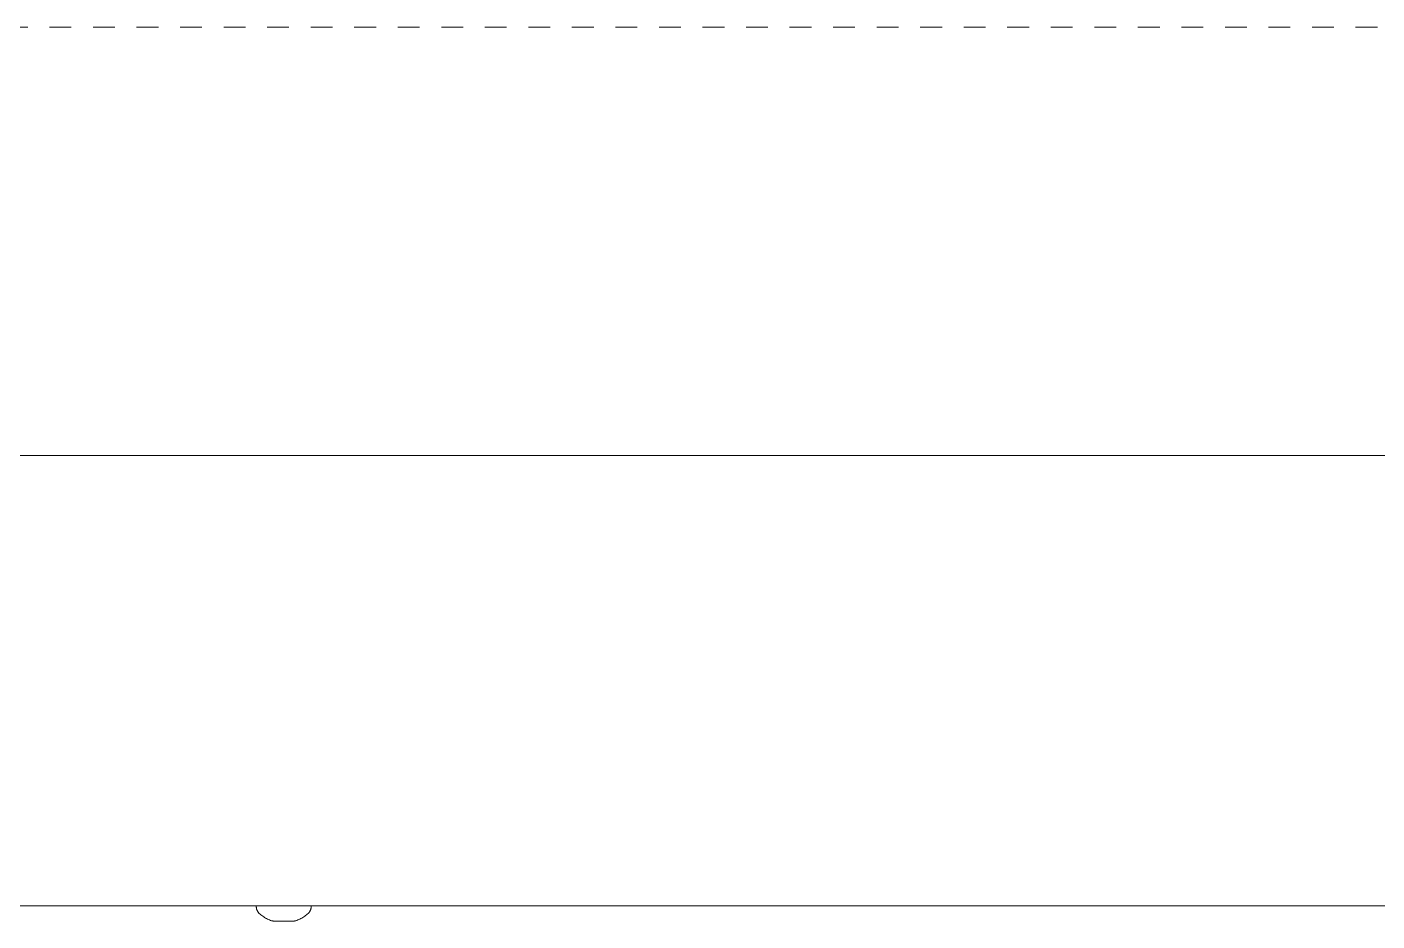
# Model space of a CAD drawing. Header units: inches. Extents: x 1.4 to 100.8, y 1 to 65.9.
# Drawn here: x 13.82 to 20.02, y 20.63 to 24.74 of the extents above; entities that cross this region are included whole.
import ezdxf

# ---------------------------------------------------------------- set-up
doc = ezdxf.new("R2010")
doc.units = ezdxf.units.IN
doc.linetypes.add('HIDDEN', pattern=[1.905, 1.27, -0.635])
doc.layers.add('ZANO_R', color=7, linetype='Continuous', lineweight=0)
doc.layers.add('ZANO_R_przerywana', color=250, linetype='HIDDEN', lineweight=0)

msp = doc.modelspace()

# ---------------------------------------------------------------- linework, layer by layer
at = {"layer": 'ZANO_R'}
for p, q in [((24.03794, 22.76762), (6.64723, 22.76762)), ((24.03794, 22.76762), (6.64723, 22.76762)), ((9.37525, 20.70001), (21.39541, 20.70001)), ((9.37525, 20.70001), (21.39541, 20.70001)), ((14.86971, 20.69741), (14.86969, 20.69611)), ((14.86971, 20.69741), (14.86969, 20.69611)), ((14.86969, 20.69611), (14.86971, 20.69462)), ((14.86969, 20.69611), (14.86971, 20.69462)), ((14.86977, 20.69871), (14.86971, 20.69741)), ((14.86977, 20.69871), (14.86971, 20.69741)), ((14.86971, 20.69462), (14.86979, 20.69314)), ((14.86971, 20.69462), (14.86979, 20.69314)), ((14.86986, 20.70001), (14.86977, 20.69871)), ((14.86986, 20.70001), (14.86977, 20.69871)), ((14.86979, 20.69314), (14.86992, 20.69166)), ((14.86979, 20.69314), (14.86992, 20.69166)), ((14.86992, 20.69166), (14.87009, 20.69018)), ((14.86992, 20.69166), (14.87009, 20.69018)), ((14.87009, 20.69018), (14.87032, 20.68871)), ((14.87009, 20.69018), (14.87032, 20.68871)), ((14.87032, 20.68871), (14.8706, 20.68725)), ((14.87032, 20.68871), (14.8706, 20.68725)), ((14.8706, 20.68725), (14.87093, 20.6858)), ((14.8706, 20.68725), (14.87093, 20.6858)), ((14.87093, 20.6858), (14.87131, 20.68436)), ((14.87093, 20.6858), (14.87131, 20.68436)), ((14.87131, 20.68436), (14.87174, 20.68294)), ((14.87131, 20.68436), (14.87174, 20.68294)), ((14.87174, 20.68294), (14.87222, 20.68153)), ((14.87174, 20.68294), (14.87222, 20.68153)), ((14.87222, 20.68153), (14.87274, 20.68014)), ((14.87222, 20.68153), (14.87274, 20.68014)), ((14.87274, 20.68014), (14.87331, 20.67877)), ((14.87274, 20.68014), (14.87331, 20.67877)), ((14.87331, 20.67877), (14.87393, 20.67742)), ((14.87331, 20.67877), (14.87393, 20.67742)), ((14.87393, 20.67742), (14.8746, 20.67609)), ((14.87393, 20.67742), (14.8746, 20.67609)), ((14.8746, 20.67609), (14.87531, 20.67478)), ((14.8746, 20.67609), (14.87531, 20.67478)), ((14.87531, 20.67478), (14.87606, 20.6735)), ((14.87531, 20.67478), (14.87606, 20.6735)), ((14.87606, 20.6735), (14.87686, 20.67225)), ((14.87606, 20.6735), (14.87686, 20.67225)), ((14.87686, 20.67225), (14.8777, 20.67102)), ((14.87686, 20.67225), (14.8777, 20.67102)), ((14.8777, 20.67102), (14.87858, 20.66982)), ((14.8777, 20.67102), (14.87858, 20.66982)), ((14.87858, 20.66982), (14.8795, 20.66866)), ((14.87858, 20.66982), (14.8795, 20.66866)), ((14.8795, 20.66866), (14.88047, 20.66753)), ((14.8795, 20.66866), (14.88047, 20.66753)), ((14.88047, 20.66753), (14.88147, 20.66643)), ((14.88047, 20.66753), (14.88147, 20.66643)), ((14.88147, 20.66643), (14.88251, 20.66536)), ((14.88147, 20.66643), (14.88251, 20.66536)), ((14.88251, 20.66536), (14.88358, 20.66433)), ((14.88251, 20.66536), (14.88358, 20.66433)), ((14.88358, 20.66433), (14.88738, 20.66093)), ((14.88358, 20.66433), (14.88738, 20.66093)), ((14.88738, 20.66093), (14.89128, 20.65766)), ((14.88738, 20.66093), (14.89128, 20.65766)), ((14.89128, 20.65766), (14.89529, 20.65451)), ((14.89128, 20.65766), (14.89529, 20.65451)), ((14.89529, 20.65451), (14.89941, 20.65149)), ((14.89529, 20.65451), (14.89941, 20.65149)), ((15.09195, 20.65149), (15.09606, 20.65451)), ((15.09195, 20.65149), (15.09606, 20.65451)), ((15.09606, 20.65451), (15.10007, 20.65766)), ((15.09606, 20.65451), (15.10007, 20.65766)), ((15.10007, 20.65766), (15.10397, 20.66093)), ((15.10007, 20.65766), (15.10397, 20.66093)), ((15.10397, 20.66093), (15.10777, 20.66433)), ((15.10397, 20.66093), (15.10777, 20.66433)), ((15.10777, 20.66433), (15.10885, 20.66536)), ((15.10777, 20.66433), (15.10885, 20.66536)), ((15.10885, 20.66536), (15.10988, 20.66643)), ((15.10885, 20.66536), (15.10988, 20.66643)), ((15.10988, 20.66643), (15.11088, 20.66753)), ((15.10988, 20.66643), (15.11088, 20.66753)), ((15.11088, 20.66753), (15.11185, 20.66866)), ((15.11088, 20.66753), (15.11185, 20.66866)), ((15.11185, 20.66866), (15.11277, 20.66982)), ((15.11185, 20.66866), (15.11277, 20.66982)), ((15.11277, 20.66982), (15.11365, 20.67102)), ((15.11277, 20.66982), (15.11365, 20.67102)), ((15.11365, 20.67102), (15.11449, 20.67225)), ((15.11365, 20.67102), (15.11449, 20.67225)), ((15.11449, 20.67225), (15.11529, 20.6735)), ((15.11449, 20.67225), (15.11529, 20.6735)), ((15.11529, 20.6735), (15.11605, 20.67478)), ((15.11529, 20.6735), (15.11605, 20.67478)), ((15.11605, 20.67478), (15.11676, 20.67609)), ((15.11605, 20.67478), (15.11676, 20.67609)), ((15.11676, 20.67609), (15.11742, 20.67742)), ((15.11676, 20.67609), (15.11742, 20.67742)), ((15.11742, 20.67742), (15.11804, 20.67877)), ((15.11742, 20.67742), (15.11804, 20.67877)), ((15.11804, 20.67877), (15.11861, 20.68014)), ((15.11804, 20.67877), (15.11861, 20.68014)), ((15.11861, 20.68014), (15.11914, 20.68153)), ((15.11861, 20.68014), (15.11914, 20.68153)), ((15.11914, 20.68153), (15.11961, 20.68294)), ((15.11914, 20.68153), (15.11961, 20.68294)), ((15.11961, 20.68294), (15.12004, 20.68436)), ((15.11961, 20.68294), (15.12004, 20.68436)), ((15.12004, 20.68436), (15.12042, 20.6858)), ((15.12004, 20.68436), (15.12042, 20.6858)), ((15.12042, 20.6858), (15.12075, 20.68725)), ((15.12042, 20.6858), (15.12075, 20.68725)), ((15.12075, 20.68725), (15.12103, 20.68871)), ((15.12075, 20.68725), (15.12103, 20.68871)), ((15.12103, 20.68871), (15.12126, 20.69018)), ((15.12103, 20.68871), (15.12126, 20.69018)), ((15.12126, 20.69018), (15.12143, 20.69166)), ((15.12126, 20.69018), (15.12143, 20.69166)), ((15.12143, 20.69166), (15.12156, 20.69314)), ((15.12143, 20.69166), (15.12156, 20.69314)), ((15.12159, 20.69871), (15.12149, 20.70001)), ((15.12159, 20.69871), (15.12149, 20.70001)), ((15.12156, 20.69314), (15.12164, 20.69462)), ((15.12156, 20.69314), (15.12164, 20.69462)), ((15.12164, 20.69741), (15.12159, 20.69871)), ((15.12164, 20.69741), (15.12159, 20.69871)), ((15.12166, 20.69611), (15.12164, 20.69741)), ((15.12166, 20.69611), (15.12164, 20.69741)), ((15.12164, 20.69462), (15.12166, 20.69611)), ((15.12164, 20.69462), (15.12166, 20.69611)), ((14.89941, 20.65149), (14.90361, 20.64861)), ((14.89941, 20.65149), (14.90361, 20.64861)), ((14.90361, 20.64861), (14.90791, 20.64586)), ((14.90361, 20.64861), (14.90791, 20.64586)), ((14.90791, 20.64586), (14.91229, 20.64326)), ((14.90791, 20.64586), (14.91229, 20.64326)), ((14.91229, 20.64326), (14.91676, 20.6408)), ((14.91229, 20.64326), (14.91676, 20.6408)), ((14.91676, 20.6408), (14.9213, 20.63848)), ((14.91676, 20.6408), (14.9213, 20.63848)), ((14.9213, 20.63848), (14.92591, 20.63632)), ((14.9213, 20.63848), (14.92591, 20.63632)), ((14.92591, 20.63632), (14.9306, 20.6343)), ((14.92591, 20.63632), (14.9306, 20.6343)), ((14.9306, 20.6343), (14.93534, 20.63244)), ((14.9306, 20.6343), (14.93534, 20.63244)), ((14.93534, 20.63244), (14.94015, 20.63073)), ((14.93534, 20.63244), (14.94015, 20.63073)), ((14.94015, 20.63073), (14.94076, 20.63053)), ((14.94015, 20.63073), (14.94076, 20.63053)), ((14.94076, 20.63053), (14.94137, 20.63036)), ((14.94076, 20.63053), (14.94137, 20.63036)), ((14.94137, 20.63036), (14.942, 20.6302)), ((14.94137, 20.63036), (14.942, 20.6302)), ((14.942, 20.6302), (14.94262, 20.63007)), ((14.942, 20.6302), (14.94262, 20.63007)), ((14.94262, 20.63007), (14.94325, 20.62995)), ((14.94262, 20.63007), (14.94325, 20.62995)), ((14.94325, 20.62995), (14.94389, 20.62986)), ((14.94325, 20.62995), (14.94389, 20.62986)), ((14.94389, 20.62986), (14.94453, 20.62979)), ((14.94389, 20.62986), (14.94453, 20.62979)), ((14.94453, 20.62979), (14.94517, 20.62973)), ((14.94453, 20.62979), (14.94517, 20.62973)), ((14.94517, 20.62973), (14.94581, 20.6297)), ((14.94517, 20.62973), (14.94581, 20.6297)), ((14.94581, 20.6297), (14.94645, 20.62969)), ((14.94581, 20.6297), (14.94645, 20.62969)), ((15.0449, 20.62969), (14.94645, 20.62969)), ((15.0449, 20.62969), (14.94645, 20.62969)), ((15.0449, 20.62969), (15.04555, 20.6297)), ((15.0449, 20.62969), (15.04555, 20.6297)), ((15.04555, 20.6297), (15.04619, 20.62973)), ((15.04555, 20.6297), (15.04619, 20.62973)), ((15.04619, 20.62973), (15.04683, 20.62979)), ((15.04619, 20.62973), (15.04683, 20.62979)), ((15.04683, 20.62979), (15.04746, 20.62986)), ((15.04683, 20.62979), (15.04746, 20.62986)), ((15.04746, 20.62986), (15.0481, 20.62995)), ((15.04746, 20.62986), (15.0481, 20.62995)), ((15.0481, 20.62995), (15.04873, 20.63007)), ((15.0481, 20.62995), (15.04873, 20.63007)), ((15.04873, 20.63007), (15.04935, 20.6302)), ((15.04873, 20.63007), (15.04935, 20.6302)), ((15.04935, 20.6302), (15.04998, 20.63036)), ((15.04935, 20.6302), (15.04998, 20.63036)), ((15.04998, 20.63036), (15.05059, 20.63053)), ((15.04998, 20.63036), (15.05059, 20.63053)), ((15.05059, 20.63053), (15.0512, 20.63073)), ((15.05059, 20.63053), (15.0512, 20.63073)), ((15.0512, 20.63073), (15.05601, 20.63244)), ((15.0512, 20.63073), (15.05601, 20.63244)), ((15.05601, 20.63244), (15.06075, 20.6343)), ((15.05601, 20.63244), (15.06075, 20.6343)), ((15.06075, 20.6343), (15.06544, 20.63632)), ((15.06075, 20.6343), (15.06544, 20.63632)), ((15.06544, 20.63632), (15.07005, 20.63848)), ((15.06544, 20.63632), (15.07005, 20.63848)), ((15.07005, 20.63848), (15.07459, 20.6408)), ((15.07005, 20.63848), (15.07459, 20.6408)), ((15.07459, 20.6408), (15.07906, 20.64326)), ((15.07459, 20.6408), (15.07906, 20.64326)), ((15.07906, 20.64326), (15.08344, 20.64586)), ((15.07906, 20.64326), (15.08344, 20.64586)), ((15.08344, 20.64586), (15.08774, 20.64861)), ((15.08344, 20.64586), (15.08774, 20.64861)), ((15.08774, 20.64861), (15.09195, 20.65149)), ((15.08774, 20.64861), (15.09195, 20.65149))]:
    msp.add_line(p, q, dxfattribs=at)
at = {"layer": 'ZANO_R_przerywana', "ltscale": 0.05}
msp.add_line((26.21982, 24.73676), (4.55919, 24.73676), dxfattribs=at)

doc.saveas('drawing.dxf')
